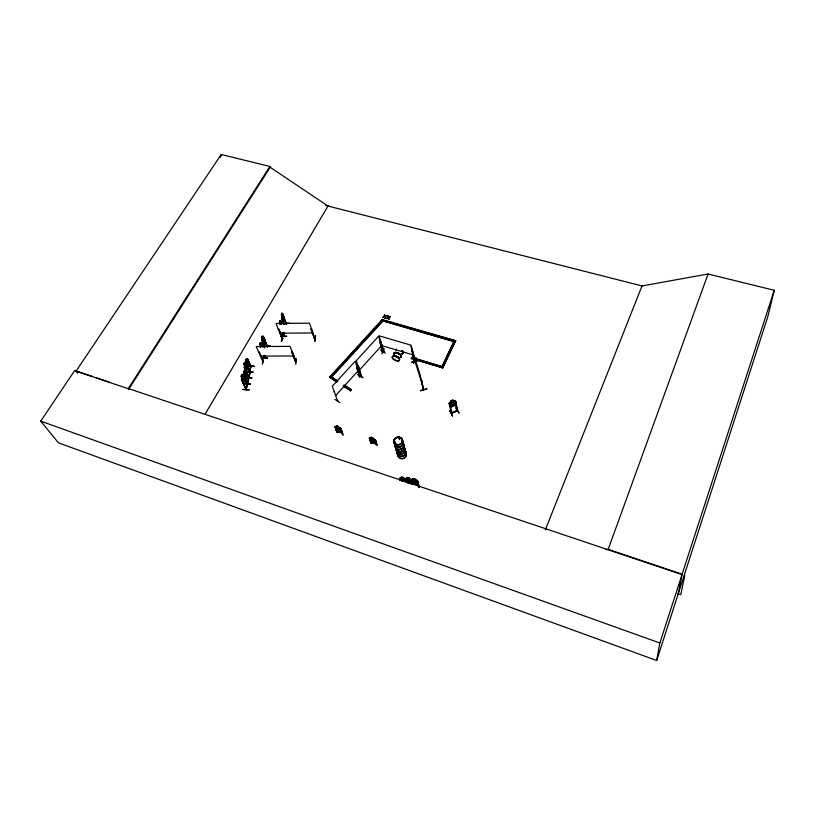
<?xml version="1.0" encoding="UTF-8"?>
<svg xmlns="http://www.w3.org/2000/svg" width="815" height="815" viewBox="0 0 815 815"><rect width="100%" height="100%" fill="white"/><g stroke="black" fill="none" stroke-linecap="round" stroke-linejoin="round"><path stroke-width="1.22" d="M286.065 323.891L286.442 323.372M267.167 346.039L267.32 346.721M241.22 376.398L241.648 374.574L241.148 376.398L242.799 380.951L243.451 380.951L243.614 377.437M244.133 373.81L244.113 375.094L245.763 377.243L245.926 373.749M244.541 365.334L244.51 366.628L246.161 368.808L246.324 365.314L244.378 362.4L243.889 364.193L244.5 365.365L243.889 364.193M264.233 357.704L264.6 357.164L264.274 357.642M400.206 438.327L399.452 437.91L399.686 438.765M400.196 438.48L399.951 437.94M396.813 444.012L396.681 444.43M398.861 438.541L399.136 438.083L398.902 438.684M399.36 438.786L398.902 438.348M286.697 336.065L280.564 336.126M286.727 336.514L280.594 336.564M261.432 358.152L267.605 358.101M605.535 549.605L608.072 549.341L682.114 574.208L678.111 594.227L656.676 660.507L58.425 442.82L40.75 421.131L74.705 370.53L92.421 376.479M250.959 366.129L249.685 371.406M250.735 366.893L247.628 359.415L250.939 366.954M243.339 376.092L247.24 384.283L245.967 389.713L246.232 388.826M246.089 389.387L246.996 384.008M247.22 383.743L247.251 384.232M248.198 378.598L248.341 378.068L248.514 378.568M248.809 377.182L249.869 372.567M248.626 377.508L250.154 372.323L249.971 372.801L245.56 362.94M246.629 371.701L252.721 371.66M244.184 383.916L250.388 384.272M251.784 377.997L245.59 377.355M251.825 377.773L245.651 377.518M252.782 371.885L246.578 371.895L253.088 372.292M244.266 384.028L250.46 384.334M339.865 402.559L334.894 399.401M451.846 412.889L451.184 413.195L457.48 410.852L455.626 401.377L455.055 401.612L456.818 411.117L457.174 410.302M358.356 374.462L363.144 377.722M314.356 338.541L315.161 338.602L314.509 338.796L311.065 329.148L311.656 328.954L311.065 329.148M314.967 338.256L314.998 338.846L309.506 323.158L275.969 323.453L282.255 339.05L282.754 338.561L282.051 338.439L282.255 339.02M314.712 341.128L315.487 335.882L314.733 341.128M314.814 341.291L315.507 335.892M296.039 361.167L296.1 361.738M296.497 358.722L295.743 364.295M280.737 324.309L280.37 321.844L280.564 324.401M291.811 352.06L295.57 361.758L291.79 352.253L292.391 352.06L295.876 361.381M292.391 352.06L291.79 352.253M678.141 594.064L767.638 317.279L774.25 290.283L708.072 274.003L642.016 285.933L325.572 205.431M262.135 346.732L261.36 346.222L260.973 343.747L261.167 346.324L260.494 346.793M282.255 336.279L281.379 341.526L282.581 336.3M281.603 341.342L282.52 336.249M283.783 335.423L283.6 336.289L284.089 332.428M284.303 332.428L283.681 335.933M282.336 333.029L283.814 336.279L284.404 332.673M280.778 321.956L281.623 324.105M279.739 320.774L279.362 322.495C280.666 327.559 279.84 314.498 281.847 323.912M280.197 321.986L280.645 320.692L279.942 323.687L279.912 321.762M278.913 329.392L278.353 329.403L278.913 329.392L282.774 339.03L278.944 329.209M280.095 324.085L279.647 320.774M283.376 323.626L289.508 323.372M270.498 346.344L264.355 346.416L270.427 346.13M263.031 359.007L262.359 364.356M263.347 361.453L262.725 361.463M263.449 361.269L262.888 361.829M262.318 340.11L263.011 336.32L262.725 337.542L263.092 337.074L267.32 346.609M267.228 346.915L267.381 346.039L267.055 346.548M282.937 321.579L283.498 322.241L283.824 316.475M262.389 339.193L262.216 336.259L262.338 341.373L262.257 340.11M263.214 339.723L262.45 340.212L263.214 340.476L263.622 343.023L263.398 340.364L264.142 340.008L263.347 339.763L262.96 337.288L263.204 339.875M264.997 341.078C264.274 331.104 264.264 362.217 264.63 339.305C265.16 340.242 265.191 346.762 263.632 344.47L264.284 345.163L263.622 344.531M279.596 322.394L279.779 321.365M281.338 314.998L281.633 313.296L281.847 317.453L283.243 319.806L283.294 316.414L281.572 313.296M280.105 324.085L280.38 322.475M284.078 324.024L281.613 318.349L281.807 316.21M282.102 314.509L282.571 313.235L283.803 316.526M281.633 317.392L282.235 313.408M281.684 319.113L281.98 318.645L283.783 324.492M282.561 314.04L286.452 324.207M282.52 316.923L282.285 314.376L282.469 316.933L281.796 317.229L282.51 317.534L282.876 320.081L282.683 317.443L283.274 317.667M259.404 352.202L258.803 352.396L259.404 352.202L263.561 361.789M262.114 337.899L262.318 336.85M262.287 338.286L262.471 337.247M262.247 340.385L262.899 336.32M262.349 342.117L262.654 341.638L264.162 346.334M267.626 358.08L261.391 358.356L267.544 357.887M264.906 355.432L264.406 358.08L263.53 355.941M265.12 355.432L264.681 358.08L263.612 355.462M656.676 660.507L659.844 642.994L682.043 574.585L129.055 388.786M260.189 346.884L260.199 342.728L262.063 345.723M262.868 346.518L261.279 342.575L260.78 343.91M260.25 346.884L260.983 342.779M260.647 346.049L260.953 344.409L261.9 346.599M261.421 343.838L262.787 346.996M259.944 344.49L260.27 342.83M418.289 483.478L417.871 484.446L412.543 483.835L411.494 482.633L412.563 483.764M411.962 484.161L410.689 479.78L416.699 480.096L417.443 480.636L419.002 486.372M417.056 481.431L417.728 481.278L417.056 481.431L418.706 487.513M684.794 575.207L680.78 594.675L678.223 593.809M414.835 478.925L412.563 478.588L412.94 479.77M410.679 479.852L411.432 479.536M411.911 484.375L410.933 480.504L411.565 480.575L412.584 484.232M412.533 484.446L411.565 480.575M407.174 482.572L406.308 479.2L403.924 478.558L403.619 477.488L401.337 477.233L403.598 477.559L403.843 478.66M405.85 480.066L406.522 479.923L405.85 480.066L406.553 482.5M401.642 478.374L400.165 478.211L405.463 478.802M409.273 477.804L407.011 477.458L407.388 478.649L406.359 478.863L406.93 480.85L410.414 482.083L411.3 481.37L409.222 477.763L409.588 478.802M410.24 480.748L409.945 479.689L407.673 479.414M411.972 479.454L405.137 478.7L405.829 478.425M406.502 480.371L411.392 480.921M407.317 478.527L407.001 477.529M247.882 366.18L254.107 366.139L247.943 365.966M247.505 383.855L247.2 382.938L247.403 383.427M249.747 371.864L249.859 372.455M248.565 378.191L247.251 383.753M248.565 378.068L247.485 383.814L243.838 376L243.522 372.659M246.334 389.183L241.698 379.994L246.212 389.733L247.465 384.232M245.06 370.703L248.616 378.995L243.98 370.876L243.563 372.689M248.494 377.213L249.054 377.06L248.942 377.579L244.306 367.524L245.458 362.176L249.93 371.63M250.613 366.709L249.747 371.294M250.704 366.006L250.826 366.709M423.474 389.876L421.447 379.882L423.505 389.845M423.352 389.356L423.525 389.896L420.061 374.594L411.005 346.222L414.754 362.318L414.815 361.687M250.725 366.944L247.322 359.466L246.935 359.965L246.334 358.702L245.916 360.485L247.526 365.059L248.157 365.089L248.32 361.626M248.657 377.508L244.429 367.799L249.054 377.141M242.636 377.987L241.739 378.568L242.636 378.741L243.013 381.288L242.839 378.608L243.736 378.15L242.809 377.997L242.442 375.521L242.626 378.15M246.201 362.879L245.987 360.495M251.081 366.424L247.536 358.508L246.874 359.965L246.395 358.712M247.2 358.722L246.303 363.847M244.52 372.027L244.795 370.866L243.879 376.051M246.619 364.723L249.981 371.222M245.234 371.528L248.636 378.904M247.353 362.217L246.487 362.665L247.353 362.869L247.719 365.405L247.556 362.746L248.432 362.339L247.526 362.145L247.179 359.69L247.383 362.145M244.317 376.428C244.113 377.05 248.697 390.67 248.504 378.394M244.979 374.309L244.765 371.834L245.121 374.299L246.038 374.452L245.162 374.9L245.325 377.569L244.948 375.032L244.072 374.859L244.948 374.421M246.395 371.253L247.363 367.045C246.354 361.239 248.086 373.749 245.672 370.601M246.252 389.662L241.495 379.729L241.77 377.549M242.137 375.817L242.473 374.554M241.505 378.802L242.809 374.319L247.505 384.354M414.845 361.779L414.58 361.799M359.588 376.489L359.7 375.99M359.384 376.785L359.873 376.123M360.831 375.797L361.147 375.073L360.851 375.817M455.554 405.187L456.003 403.731M370.316 440.854C370.968 442.657 376.112 445.072 376.326 442.891M376.051 443.768L376.367 442.81M283.865 336.177L282.418 332.551M682.114 574.208L774.25 290.283M608.051 549.728L708.072 274.003M545.327 529.893L642.23 285.403M417.8 484.405L418.227 483.387M452.478 415.905L449.89 410.485L452.498 415.731M245.835 389.397L246.354 389.122M249.899 371.63L250.582 366.556M250.011 372.73L246.405 365.507M250.45 384.252L244.174 383.936M251.703 378.405L245.509 378.221M441.995 366.618L411.799 357.408L411.29 358.417L442.677 367.983L455.666 340.629L382.113 319.562L329.525 377.172L336.962 382.123M442.677 367.983L455.666 340.629M442.046 366.505L454.026 341.291L441.506 367.636M412.003 350.796L414.061 360.587L414.723 360.78L412.543 350.949L411.911 350.98L412.543 350.949M375.002 440.64L375.654 440.62L375.002 440.64L376.398 445.021M416.078 358.08L413.49 363.286L416.027 357.907M370.071 439.071L369.613 438.694L371.497 443.452M377.05 445L375.44 439.886L369.949 437.767L369.327 437.981L370.947 443.279M411.361 358.712L411.799 357.408M374.625 439.366L373.189 438.928L374.35 439.56L375.002 441.598L374.279 442.138L371.11 440.324L370.438 438.287L371.334 438.256M369.327 437.981L371.039 443.075M369.918 437.828L371.304 438.317L370.896 437.095L372.924 437.757L373.189 438.928M381.98 353.914L384.262 348.708M383.733 351.265L380.799 341.628L383.885 351.632M337.176 431.074L341.842 432.48C343.064 430.85 338.867 433.804 337.176 431.074L336.137 429.678L337.216 431.023L341.842 432.5L337.206 431.013L336.096 429.77M340.201 428.069C343.706 430.177 327.049 422.954 340.945 428.731L343.146 435.108M340.578 429.423L341.23 429.403L340.578 429.423L342.606 434.935M334.996 426.826L336.921 427.101L336.463 425.878L340.201 428.069L338.765 427.702M336.86 432.123L335.311 427.518L337.502 432.103M336.432 425.939C341.903 428.191 334.354 424.095 336.87 426.989M337.41 432.296L335.862 427.692M380.799 341.628L381.328 341.78M382.113 319.562L379.148 323.565M283.294 317.667L282.51 316.943M382.388 351.917L382.683 351.703M382.357 352.111L382.805 351.54M361.391 375.644L361.004 376.031L358.457 366.129L357.907 366.444L358.457 366.129M205.268 413.888L328.282 205.584M359.313 376.55L360.016 376.387L355.218 361.147L332.276 386.249L337.563 400.817M337.858 400.491L337.288 400.644M269.887 166.464L270.152 167.269L128.678 389.376L128.24 388.694L269.887 166.464L221.211 154.493L76.05 371.161L77.486 373.178M280.197 322.078L280.503 321.619L281.409 323.861M399.472 438.806L399.88 438.439M399.87 438.552L399.798 437.981M220.101 157.387L221.527 155.288L221.211 154.493M262.797 337.542L263.123 337.074L264.06 339.285L264.009 342.718L262.491 339.172L262.501 340.446M264.539 357.5L263.826 355.462M286.197 323.341L286.585 323.789L282.245 313.469M295.621 361.453L296.14 361.697L290.048 346.375L256.236 346.558L263.001 361.829M414.499 361.453L414.652 362.237M262.756 361.279L263.388 361.269M263.53 361.605L262.888 361.249M247.363 384.833L242.85 375.073M371.1 441.832L373.586 438.939M382.316 352.162L380.116 342.055L382.49 352.263L382.887 351.805L378.669 336.167L356.267 360.699L361.076 375.949M385.332 353.19L380.564 349.971M356.481 367.31L357.041 367.005L356.481 367.31L359.558 376.897M382.592 352.182L380.116 342.055M351.316 389.59L350.603 390.782L351.316 389.59L343.981 384.935M335.607 395.601L358.203 370.733M359.242 370.285L381.318 345.978M382.571 321.018L331.379 377.172L382.653 321.324L381.634 320.468L382.653 321.324M329.627 377.457L339.845 366.343M343.258 362.624L358.641 345.876M361.198 343.095L376.581 326.346M449.197 403.231L454.709 400.501L453.221 401.092L454.087 405.738L453.079 399.91L451.001 400.756L452.131 406.532M449.88 402.467L449.259 403.231L449.849 406.318M408.682 483.377L409.599 482.531L411.117 483.692M399.004 438.093L399.635 437.838M400.012 438.704L399.421 438.949M295.539 361.514L296.089 361.493M314.539 338.612L311.096 328.965M315.008 338.439L314.335 338.47M339.926 428.333L338.796 427.651L339.916 428.333L340.68 430.391L340.008 430.952L336.85 429.169L336.086 427.111L336.952 427.04M340.67 430.381L340.008 430.941L338.174 430.34L336.096 427.091L336.941 427.06L335.586 426.703M404.79 481.777L405.676 481.054L405.096 479.077L403.863 478.588M411.076 483.937L411.962 483.234L411.412 481.268L410.179 480.779M383.233 350.919L383.824 351.082M245.121 370.713L246.935 375.46C247.729 378.517 244.51 379.556 245.987 379.596M450.033 403.68L449.473 403.914L450.033 403.68L451.867 413.205L451.816 412.584M386.565 318.4L388.174 317.392L386.616 318.604L388.266 317.718L388.969 319.276L388.663 317.514L390.304 316.485L388.714 317.718L388.572 317.188L390.304 316.485M386.157 315.303L384.914 316.332L386.208 315.507M382.856 317.351L384.476 316.332L382.907 317.555L384.558 316.658L385.251 318.217L384.955 316.454L386.595 315.425M390.354 316.689L388.623 317.392L387.92 315.812L388.225 317.595L386.616 318.604M382.907 317.555L384.527 316.536L384.222 314.753M386.646 315.629L384.955 316.454M451.867 413.205L451.714 412.594M457.378 410.923L455.432 400.634L454.699 400.491L455.442 400.654M414.58 360.413L414.132 360.627M383.386 351.275L383.977 351.418M383.794 351.622L383.244 351.469M400.226 478.181L399.482 478.497L400.124 480.402L399.574 478.446M399.564 478.517L400.216 478.242M455.717 401.561L455.055 401.612M451.826 412.675L456.655 410.679M457.297 410.648L451.276 413.378L457.419 410.841M456.084 407.918L459.1 413.205L456.196 408.05M451.775 404.464L453.711 403.69M450.705 407.103L455.605 405.208M451.367 402.315L453.303 401.53M417.749 360.576L411.453 362.359L417.759 360.597M411.514 362.543L417.708 360.505M426.785 388.765L420.418 390.65M420.459 390.823L426.826 388.938M369.399 438.022L369.959 437.879M401.744 478.344L400.715 478.578L401.296 480.555M412.95 479.709L411.911 479.933L412.461 481.91L415.956 483.132L416.852 482.419L414.855 478.853M282.54 338.704L282.082 338.673M282.306 338.755L282.713 338.459M453.232 401.143L454.342 401.112L454.739 403.262L453.873 404.607L451.948 405.391L450.746 404.892L450.338 402.732L451.296 401.927L449.86 402.518M262.186 336.259L264.824 342.269M263.265 336.911L267.575 346.487M314.509 338.796L315.069 338.785M281.542 317.381L283.997 324.492M264.274 346.212L270.539 346.049M283.314 323.514L289.529 323.372M281.878 323.912L280.584 320.692M295.977 361.167L295.356 361.463L296.12 361.463M279.881 333.192L312.991 332.958M260.382 345.672L260.494 346.925M260.443 356.114L293.828 355.982M248.962 361.605L249.319 363.358L248.392 367.524L247.729 366.933M247.811 366.067L254.036 366.444M244.215 367.575L248.911 377.62L250.154 372.323L245.458 362.257M244.205 377.386C244.948 378.486 244.418 384.853 243.023 382.836M245.427 378.119L251.631 378.292M241.413 378.792L241.474 379.78M244.235 383.784L250.531 384.028M359.843 376.275L356.858 366.893M410.892 480.728L411.514 480.799M407.042 482.694L412.359 483.264M263.449 342.657L264.009 342.718L264.029 339.285M388.449 318.95L388.969 319.276M382.184 319.867L455.717 340.935M454.037 341.577L381.634 320.468L455.249 341.923M381.726 345.621L413.327 354.943M411.87 357.704L440.793 366.261M411.29 358.417L442.616 367.687M337.074 426.612L338.266 426.978M337.084 427.427L338.928 428.018L339.682 430.076L337.838 429.485L337.084 427.406L338.928 428.007M335.22 427.712L335.76 427.885M337.848 429.464L339.682 430.065M371.355 442.158L376.092 443.686M95.966 377.671L108.965 382.041M76.05 371.161L128.24 388.694M40.75 421.131L659.844 642.994M414.051 360.281L414.733 360.556M383.305 351.479L379.087 335.821L411.086 345.163L414.967 362.257M416.679 480.127L417.514 480.626L419.379 487.37M357.428 374.594L362.39 377.651M334.517 391.424L334.13 391.852M337.685 380.941L330.34 376.275L337.787 381.226M345.122 385.882L351.418 389.876M329.525 377.172L336.87 381.838M343.156 385.831L350.501 390.497M343.258 386.116L350.603 390.782M270.152 167.269L328.007 206.052M409.089 482.256L407.306 480.86L410.281 481.125L410.831 483.101M411.779 483.682L410.016 482.358L411.096 481.319L409.507 482.062L408.04 480.962L407.49 478.996L409.609 479.251L410.169 481.237M449.778 406.257L450.777 407.174M336.585 426.877L341.882 432.307M282.876 321.579L283.426 322.241M449.87 410.485L452.539 415.915M451.001 400.756L451.194 401.978M241.576 374.574L242.198 375.827L242.595 375.297L247.108 384.833M260.107 344.378L260.301 343.319M261.289 343.36L262.654 346.518M264.906 346.905L262.349 341.322L264.692 346.915M264.62 339.356L263.184 336.126L267.514 346.854M282.632 332.551L283.956 335.811M283.314 316.658L286.238 324.207M336.198 429.729L335.047 426.714L336.962 431.93M340.914 428.659L342.84 433.814M340.68 429.23L342.3 433.641M421.447 379.882L421.61 380.371L421.223 379.953M370.163 438.867L371.599 443.258M375.094 440.446L376.499 444.827M413.246 355.992L422.221 384.16M375.338 439.957L376.958 445.204M358.284 366.027L361.208 375.46M401.337 477.233L401.724 478.415M405.901 479.852L406.603 482.286M407.602 482.714L407.031 480.738L408.06 480.524L407.765 479.464M408.162 480.87L408.733 482.847M414.784 478.884L415.069 480.015M417.107 481.207L418.757 487.299M385.251 318.217L384.792 318.084M387.92 315.812L388.378 315.935M451.337 413.358L449.259 403.231L449.89 406.227M455.371 400.695L455.942 403.771M388.317 317.921L388.5 319.144M384.68 314.885L384.914 316.332M403.048 443.442A4.35 3.78 -16.2 0 1 402.671 448.362A4.35 3.78 -16.2 0 1 397.16 449.259A4.35 3.78 -16.2 0 1 395.632 444.644M403.058 443.268A4.411 3.83 -16.2 0 1 402.681 448.26A4.411 3.83 -16.2 0 1 397.088 449.157A4.411 3.83 -16.2 0 1 395.54 444.481M402.855 444.847A4.35 3.78 -16.2 0 1 403.924 449.585A4.35 3.78 -16.2 0 1 398.759 451.693A4.35 3.78 -16.2 0 1 395.907 447.68A4.33 3.759 -16.2 0 0 398.759 451.673A4.33 3.759 -16.2 0 0 403.904 449.574A4.35 3.78 -16.2 0 0 402.824 444.756A4.33 3.759 -16.2 0 1 403.904 449.574A4.35 3.78 -16.2 0 1 398.729 451.612A4.35 3.78 -16.2 0 1 395.876 447.598M402.804 444.715A4.33 3.759 -16.2 0 1 403.873 449.442A4.33 3.759 -16.2 0 1 398.718 451.541A4.33 3.759 -16.2 0 1 395.876 447.547M402.365 440.783A4.432 3.841 -16.2 0 1 401.989 445.785A4.37 3.79 -16.2 0 1 396.447 446.783A4.37 3.79 -16.2 0 1 394.918 442.158M394.817 441.995A4.432 3.841 -16.2 0 0 396.375 446.691A4.432 3.841 -16.2 0 0 401.989 445.785A4.37 3.79 -16.2 0 0 402.355 440.956M402.936 443.034A4.36 3.78 -16.2 0 1 402.559 447.955A4.36 3.78 -16.2 0 1 397.037 448.841A4.36 3.78 -16.2 0 1 395.509 444.226M403.018 443.136A4.411 3.83 -16.2 0 1 402.641 448.128A4.411 3.83 -16.2 0 1 397.048 449.034A4.411 3.83 -16.2 0 1 395.499 444.358M402.335 440.65A4.432 3.841 -16.2 0 1 401.948 445.652A4.432 3.841 -16.2 0 1 396.335 446.559A4.432 3.841 -16.2 0 1 394.786 441.873M402.243 440.538A4.37 3.79 -16.2 0 1 401.866 445.479A4.37 3.79 -16.2 0 1 396.324 446.376A4.37 3.79 -16.2 0 1 394.796 441.74M404.984 450.43A4.309 3.749 -16.2 0 1 403.079 456.329A4.309 3.749 -16.2 0 1 397.302 453.568M404.994 450.257A4.37 3.8 -16.2 0 1 402.518 456.42A4.37 3.8 -16.2 0 1 397.231 452.437M405.554 452.447A4.299 3.749 -16.3 0 1 405.187 457.337A4.299 3.749 -16.3 0 1 399.737 458.213A4.299 3.749 -16.3 0 1 398.219 453.629A4.299 3.749 -16.3 0 0 399.717 458.132A4.299 3.749 -16.3 0 0 405.167 457.256A4.299 3.749 -16.3 0 0 405.524 452.366M403.68 445.744A4.33 3.759 -16.2 0 1 401.224 451.846A4.33 3.759 -16.2 0 1 395.988 447.904M403.496 447.017A4.381 3.81 -16.2 0 1 404.586 451.805A4.381 3.81 -16.2 0 1 399.37 453.935A4.381 3.81 -16.2 0 1 396.487 449.89M404.872 450.023A4.309 3.749 -16.2 0 1 402.437 456.105A4.309 3.749 -16.2 0 1 397.211 452.172M403.537 447.333A4.32 3.759 -16.2 0 1 402.905 453.67A4.32 3.759 -16.2 0 1 396.599 451.153M404.953 450.135A4.37 3.8 -16.2 0 1 402.488 456.298A4.37 3.8 -16.2 0 1 397.2 452.315M404.199 447.588A4.32 3.759 -16.2 0 1 401.744 453.69A4.32 3.759 -16.2 0 1 396.508 449.748M394.063 354.933A4.055 1.864 27 0 1 395.397 352.915A4.055 1.864 27 0 1 400.155 355.014A4.055 1.864 27 0 1 400.45 357.744M398.953 357.836A4.055 1.864 27 0 1 394.562 355.574M394.124 354.698A4.126 1.895 27 0 1 395.479 352.651A4.126 1.895 27 0 1 400.308 354.78A4.126 1.895 27 0 1 400.613 357.561M399.085 357.653A4.126 1.895 27 0 1 395.346 356.002M401.744 350.562A4.116 1.905 27 0 1 402.529 353.781M395.754 349.747A4.116 1.905 27 0 1 395.988 349.299M394.093 353.139A4.055 1.875 27 0 1 399.136 353.374A4.055 1.875 27 0 1 400.776 357.113M398.341 356.99A4.055 1.875 27 0 1 397.374 356.634M396.436 356.155A4.055 1.875 27 0 1 395.591 355.574M401.601 350.796A4.055 1.875 27 0 1 402.365 353.954M395.703 349.992A4.055 1.875 27 0 1 396.396 349.258M393.94 353.883A4.126 1.895 27 0 1 398.576 353.313A4.126 1.895 27 0 1 400.705 357.367M398.24 357.245A4.126 1.895 27 0 1 395.438 355.809M402.549 351.01A4.116 1.905 27 0 1 401.948 353.71M402.691 353.323A4.055 1.885 27 0 1 402.019 353.455M402.62 350.796A4.055 1.885 27 0 1 403.16 353.038M336.3 427.274L338.021 428.945L337.196 429.821L338.51 429.301L340.619 430.911L338.836 429.199L339.661 428.384L338.357 428.822L336.3 427.274M245.04 363.897L245.305 365.966L244.469 366.383L245.346 366.577L245.722 369.124L245.56 366.455L246.436 366.027L245.529 365.843L245.162 363.378L245.04 363.897M249.186 389.855L242.901 389.438L249.186 389.855M400.98 478.7L402.783 480.086L401.652 481.166L403.303 480.361L405.564 481.614L403.71 480.188L404.78 479.128L403.201 479.892L400.98 478.7M283.141 317.259L282.866 318.848L281.99 316.597L282.265 315.008L283.141 317.259M263.877 340.15L263.602 341.78L262.654 339.57L262.939 337.94L262.664 339.57L263.612 341.78L263.907 340.15M281.674 313.877L281.654 315.303L281.674 313.877M412.186 480.055L413.959 481.441L412.808 482.521L414.478 481.716L416.74 482.969L414.906 481.543L415.996 480.493L414.387 481.247L412.186 480.055M399.747 479.149L400.328 479.444L399.747 479.149M242.381 376.204L241.994 377.905L243.013 380.045L243.41 378.343L242.381 376.204M245.111 364.05L244.714 365.721L245.722 367.881L246.11 366.21L245.111 364.05M246.425 359.293L246.354 360.75L246.425 359.293M244.001 371.467L243.93 372.934L244.001 371.467M247.118 360.352L246.731 362.013L247.729 364.173L248.117 362.512L247.118 360.352M244.704 372.506L244.317 374.197L245.325 376.326L245.712 374.645L244.704 372.506M244.408 362.991L244.337 364.458L244.408 362.991M241.668 375.165L241.597 376.642L241.668 375.165M452.702 400.318L451.53 401.204L452.702 400.318M412.594 352.121L412.533 352.651L412.594 352.121M403.221 477.651L401.856 477.498L403.221 477.651M414.458 479.016L413.083 478.863L414.458 479.016M403.965 478.945L401.846 478.7L402.427 480.687L404.546 480.932L403.965 478.945M415.181 480.3L413.052 480.066L413.602 482.042L415.721 482.286L415.181 480.3M408.875 477.967L407.51 477.804L408.875 477.967M409.548 479.841L408.193 479.678L409.548 479.841M372.587 437.838L371.375 437.451L372.587 437.838M373.341 439.234L371.457 438.623L372.109 440.66L373.993 441.272L373.341 439.234M396.396 444.552A4.381 3.79 -16.2 0 0 402.457 440.232A4.381 3.79 -16.2 0 0 395.591 438.022A4.381 3.79 -16.2 0 0 396.396 444.552A4.391 3.8 -16.2 0 0 402.478 440.232A4.391 3.8 -16.2 0 0 395.591 438.022A4.391 3.8 -16.2 0 0 396.396 444.572M396.467 444.766A4.381 3.79 -16.2 0 0 402.518 440.446A4.381 3.79 -16.2 0 0 395.652 438.236A4.381 3.79 -16.2 0 0 396.467 444.766M396.416 444.654A4.391 3.8 -16.2 0 0 402.498 440.314A4.391 3.8 -16.2 0 0 395.611 438.093A4.391 3.8 -16.2 0 0 396.416 444.654M392.942 358.743A4.055 1.854 27 0 0 399.299 360.648A4.055 1.854 27 0 0 395.285 356.369A4.055 1.854 27 0 0 392.942 358.743M393.054 358.519A4.044 1.854 27 0 0 399.401 360.424A4.044 1.854 27 0 0 395.397 356.155A4.044 1.854 27 0 0 393.054 358.519"/></g></svg>
